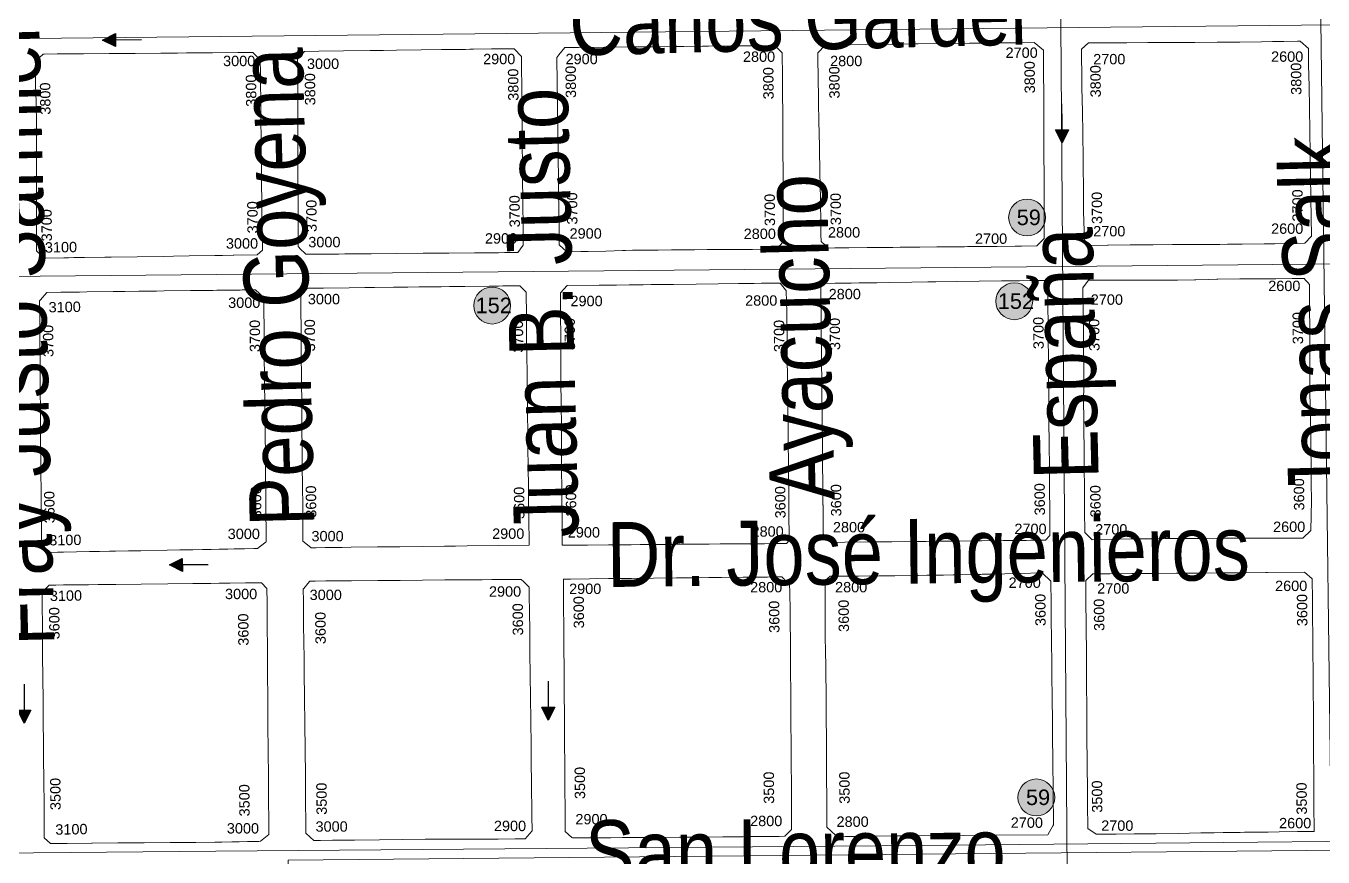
# Model space of a CAD drawing. Header units: millimetres. Extents: x 11558 to 23675, y 49449 to 61482.
# Drawn here: x 18249 to 18750, y 57463 to 57783 of the extents above; entities that cross this region are included whole.
import ezdxf

# ---------------------------------------------------------------- set-up
doc = ezdxf.new("R2010")
doc.units = ezdxf.units.MM
for name, color, linetype in [('0. plano base - nombres calles', 22, 'Continuous'), ('0. Plano Base - PLANO', 254, 'Continuous'), ('0. Plano base - sentido calles', 253, 'Continuous'), ('7. puesta en valor CC la lucila', 212, 'Continuous'), ('numeración', 7, 'Continuous')]:
    doc.layers.add(name, color=color, linetype=linetype)
for name, color, linetype, true_color in [('Linea 152 IDA', 7, 'Continuous', 0x070721), ('Linea 152 REGRESO', 7, 'Continuous', 0xff0a0a), ('Linea 19 Plaza Miserere', 7, 'Continuous', 0x575757), ('Linea 21 REGRO Ramal G', 7, 'Continuous', 0x0a47ff), ('Linea 59 Por Barrio Golf IDA', 7, 'Continuous', 0x007038), ('Linea 59 Por Barrio Golf VUELTA', 7, 'Continuous', 0xffd147), ('Linea 59 Por la Lucila VUELTA', 7, 'Continuous', 0xffc20a)]:
    doc.layers.add(name, color=color, linetype=linetype, true_color=true_color)
doc.layers.get('7. puesta en valor CC la lucila').off()
doc.styles.get("Standard").update_dxf_attribs({"font": 'arial.ttf'})

# ---------------------------------------------------------------- blocks, each defined once
blk = doc.blocks.new('MANZANAS')
at = {"layer": '0. Plano Base - PLANO', "color": 0, "linetype": 'Continuous', "lineweight": 5}
for points in [[(5637121.54, 6180956.53), (5637115.72, 6180953.35), (5637112.71, 6180954.15), (5637109.21, 6180960.5), (5637107.4, 6180963.78), (5637106.44, 6180965.56), (5637105.31, 6180967.65), (5637101.34, 6180975.2), (5637101.09, 6180975.66), (5637099.49, 6180978.71), (5637099.18, 6180979.29), (5637097.35, 6180982.77), (5637093.74, 6180989.41), (5637093.22, 6180990.38), (5637089.16, 6180997.84), (5637084.8, 6181005.87), (5637082.6, 6181009.95), (5637081.13, 6181012.7), (5637080.38, 6181014.1), (5637077.84, 6181018.96), (5637077.78, 6181019.07), (5637079.03, 6181022.43), (5637084.01, 6181025.04), (5637084.54, 6181025.31), (5637088.55, 6181027.42), (5637092.21, 6181029.34), (5637099.38, 6181033.1), (5637099.74, 6181033.29), (5637104.48, 6181035.78), (5637107.01, 6181037.1), (5637107.57, 6181037.39), (5637114.79, 6181041.18), (5637115.4, 6181041.5), (5637123.02, 6181045.55), (5637130.74, 6181049.67), (5637138.11, 6181053.61), (5637141.9, 6181055.64), (5637145.72, 6181057.69), (5637150.43, 6181060.21), (5637151.3, 6181060.67), (5637155.4, 6181059.63), (5637157.38, 6181055.99), (5637158.43, 6181054.05), (5637162.33, 6181046.87), (5637166.37, 6181039.42), (5637170.51, 6181031.77), (5637174.72, 6181024), (5637178.75, 6181016.53), (5637182.87, 6181008.88), (5637189.87, 6180995.89), (5637188.89, 6180992.33), (5637186.12, 6180990.84), (5637182.53, 6180988.91), (5637181.81, 6180988.53), (5637178.67, 6180986.84), (5637175.03, 6180984.88), (5637167.51, 6180980.84), (5637162.53, 6180978.21), (5637159.89, 6180976.82), (5637156.39, 6180974.98), (5637152.64, 6180972.99), (5637151.86, 6180972.59), (5637144.24, 6180968.56), (5637143.74, 6180968.3), (5637137.1, 6180964.8), (5637136.54, 6180964.5), (5637129.24, 6180960.66), (5637121.78, 6180956.66)], [(5637028.58, 6180907.04), (5637026.43, 6180905.89), (5637022.74, 6180906.79), (5637021.43, 6180909.21), (5637019.63, 6180912.53), (5637018.36, 6180914.87), (5637016.28, 6180918.71), (5637014.88, 6180921.3), (5637009.99, 6180930.31), (5637009.76, 6180930.73), (5637005.89, 6180937.85), (5637005.28, 6180938.98), (5637000.54, 6180947.71), (5636997.34, 6180953.62), (5636995.7, 6180956.64), (5636995.27, 6180957.44), (5636993.73, 6180960.28), (5636993.47, 6180960.76), (5636992.74, 6180962.09), (5636992.24, 6180963.03), (5636992, 6180963.46), (5636991.09, 6180965.14), (5636990.52, 6180966.19), (5636988.03, 6180970.78), (5636989.17, 6180974.71), (5636989.21, 6180974.85), (5636992.01, 6180976.34), (5636993.69, 6180977.24), (5636994.34, 6180977.59), (5636997.7, 6180979.38), (5637003.01, 6180982.22), (5637011.9, 6180986.98), (5637015.35, 6180988.82), (5637018.11, 6180990.29), (5637020.82, 6180991.74), (5637029.52, 6180996.39), (5637038.29, 6181001.08), (5637044.98, 6181004.66), (5637047.16, 6181005.82), (5637050.85, 6181007.79), (5637052.23, 6181008.53), (5637053.38, 6181009.15), (5637055.81, 6181010.45), (5637056.04, 6181010.57), (5637060.39, 6181012.9), (5637064.95, 6181011.91), (5637067.53, 6181006.98), (5637068.07, 6181005.95), (5637069.36, 6181003.49), (5637072.54, 6180997.43), (5637072.87, 6180996.8), (5637075.11, 6180992.54), (5637075.69, 6180991.42), (5637077.13, 6180988.67), (5637082, 6180979.4), (5637082.78, 6180977.91), (5637084.71, 6180974.24), (5637086.43, 6180970.95), (5637088.87, 6180966.3), (5637091.14, 6180961.97), (5637095.75, 6180953.18), (5637096.21, 6180952.3), (5637096.7, 6180951.36), (5637098.68, 6180947.59), (5637097.43, 6180943.66), (5637092.19, 6180940.87), (5637092.04, 6180940.79), (5637090.1, 6180939.76), (5637083.89, 6180936.46), (5637082.4, 6180935.66), (5637080.05, 6180934.41), (5637075.2, 6180931.83), (5637073.8, 6180931.09), (5637072.8, 6180930.56), (5637070.73, 6180929.46), (5637066.31, 6180927.11), (5637063.35, 6180925.53), (5637057.57, 6180922.45), (5637050.89, 6180918.9), (5637048.4, 6180917.58), (5637046.65, 6180916.64), (5637043.8, 6180915.13), (5637039.57, 6180912.88), (5637033.38, 6180909.59), (5637032.81, 6180909.28), (5637029.7, 6180907.63)], [(5637178.07, 6180858.05), (5637168.72, 6180852.95), (5637164.91, 6180854.08), (5637160.9, 6180861.62), (5637156.94, 6180869.08), (5637153.06, 6180876.41), (5637152.89, 6180876.73), (5637149.59, 6180882.95), (5637148.99, 6180884.07), (5637147.25, 6180887.35), (5637146.5, 6180888.76), (5637144.84, 6180891.89), (5637140.66, 6180899.77), (5637138.87, 6180903.29), (5637136.83, 6180907.27), (5637135.24, 6180910.27), (5637132.76, 6180914.93), (5637132.66, 6180915.11), (5637130.61, 6180918.96), (5637128.62, 6180922.71), (5637124.45, 6180930.55), (5637122.84, 6180933.5), (5637121.18, 6180936.54), (5637120.64, 6180937.54), (5637121.23, 6180941.22), (5637121.99, 6180941.61), (5637122.15, 6180941.7), (5637125.12, 6180943.23), (5637126.61, 6180944.01), (5637127.14, 6180944.28), (5637129.2, 6180945.35), (5637130.55, 6180946.05), (5637131.11, 6180946.34), (5637134.74, 6180948.22), (5637142.61, 6180952.3), (5637149.21, 6180955.72), (5637149.97, 6180956.11), (5637150.32, 6180956.29), (5637151.79, 6180957.08), (5637157.54, 6180960.15), (5637158.01, 6180960.4), (5637162.41, 6180962.86), (5637165.08, 6180964.34), (5637165.42, 6180964.53), (5637172.92, 6180968.53), (5637180.52, 6180972.58), (5637185.25, 6180975.06), (5637190.79, 6180977.96), (5637194.45, 6180979.88), (5637194.9, 6180980.12), (5637195.62, 6180979.85), (5637196.15, 6180979.65), (5637197.14, 6180979.29), (5637197.42, 6180979.19), (5637197.79, 6180979.05), (5637198.01, 6180978.62), (5637198.21, 6180978.24), (5637201.7, 6180971.58), (5637201.97, 6180971.06), (5637205.73, 6180963.89), (5637206.9, 6180961.65), (5637206.97, 6180961.53), (5637207.69, 6180960.15), (5637208.16, 6180959.25), (5637209.63, 6180956.45), (5637213.7, 6180948.66), (5637214.69, 6180946.78), (5637216.24, 6180943.81), (5637216.6, 6180943.14), (5637220.12, 6180936.65), (5637222.35, 6180932.62), (5637224.41, 6180928.9), (5637233.72, 6180911.32), (5637236.85, 6180905.37), (5637242.04, 6180895.06), (5637240.61, 6180890.91), (5637235.68, 6180888.38), (5637235.15, 6180888.11), (5637228.52, 6180884.71), (5637227.7, 6180884.29), (5637225.87, 6180883.34), (5637224.05, 6180882.4), (5637222.54, 6180881.6), (5637220.21, 6180880.37), (5637212.55, 6180876.34), (5637205.06, 6180872.4), (5637204.95, 6180872.34), (5637200.64, 6180870.06), (5637197.26, 6180868.28), (5637197.07, 6180868.18), (5637193.48, 6180866.28), (5637189.46, 6180864.15), (5637184.15, 6180861.34), (5637181.82, 6180860.1)], [(5636937.51, 6180858.03), (5636937.45, 6180857.99), (5636933.55, 6180859.07), (5636933.45, 6180859.26), (5636930.53, 6180864.71), (5636927.35, 6180870.65), (5636925.7, 6180873.74), (5636925.32, 6180874.44), (5636923.4, 6180878.03), (5636921, 6180882.5), (5636918.2, 6180887.74), (5636916.34, 6180891.2), (5636911.66, 6180899.94), (5636909.3, 6180904.34), (5636909.13, 6180904.66), (5636908.53, 6180905.78), (5636906.86, 6180908.91), (5636904.47, 6180913.37), (5636901.96, 6180918.06), (5636901.64, 6180918.64), (5636899.42, 6180922.8), (5636899.68, 6180924), (5636900.46, 6180927.6), (5636905.12, 6180930.08), (5636913.9, 6180934.75), (5636922.75, 6180939.46), (5636929.98, 6180943.3), (5636932, 6180944.37), (5636932.27, 6180944.52), (5636938.08, 6180947.61), (5636940.1, 6180948.68), (5636940.44, 6180948.86), (5636940.98, 6180949.15), (5636947.36, 6180952.55), (5636948.11, 6180952.94), (5636949.43, 6180953.65), (5636958.46, 6180958.45), (5636967.08, 6180963.03), (5636972, 6180965.64), (5636975.88, 6180964.51), (5636980.17, 6180956.37), (5636981.56, 6180953.73), (5636983.51, 6180950.03), (5636986.53, 6180944.3), (5636988.16, 6180941.2), (5636992.86, 6180932.28), (5636993.29, 6180931.46), (5636993.48, 6180931.1), (5636997.4, 6180923.66), (5636997.62, 6180923.24), (5636998.1, 6180922.33), (5636999.38, 6180919.89), (5637000.42, 6180917.93), (5637002.28, 6180914.39), (5637006.84, 6180905.73), (5637007.88, 6180903.76), (5637009.89, 6180899.95), (5637009.76, 6180899.56), (5637009.4, 6180898.45), (5637008.98, 6180897.12), (5637008.65, 6180896.11), (5637000.68, 6180891.91), (5636999.93, 6180891.51), (5636995.14, 6180888.98), (5636986.26, 6180884.3), (5636985.19, 6180883.74), (5636980.78, 6180881.41), (5636977.3, 6180879.57), (5636972.92, 6180877.26), (5636968.38, 6180874.86), (5636959.7, 6180870.24), (5636957.24, 6180868.87), (5636956.29, 6180868.34), (5636950.67, 6180865.2), (5636944.68, 6180861.87), (5636942.25, 6180860.57)], [(5637084.32, 6180808.02), (5637079.65, 6180805.53), (5637079.58, 6180805.55), (5637075.71, 6180806.69), (5637075.66, 6180806.79), (5637074.28, 6180809.36), (5637071.94, 6180813.76), (5637070.32, 6180816.81), (5637070.24, 6180816.95), (5637068.76, 6180819.74), (5637067.79, 6180821.57), (5637065.17, 6180826.48), (5637064.85, 6180827.08), (5637064.43, 6180827.86), (5637063.68, 6180829.27), (5637059.73, 6180836.7), (5637055.66, 6180844.34), (5637055.57, 6180844.51), (5637053.55, 6180848.31), (5637051.59, 6180851.98), (5637051.53, 6180852.09), (5637047.43, 6180859.79), (5637044.69, 6180864.93), (5637043.49, 6180867.19), (5637041.91, 6180870.15), (5637041.28, 6180871.34), (5637041.14, 6180871.61), (5637039.35, 6180874.98), (5637037.14, 6180879.12), (5637037.05, 6180879.29), (5637035.3, 6180882.58), (5637033.68, 6180885.61), (5637031.01, 6180890.64), (5637030.08, 6180892.37), (5637031.7, 6180893.24), (5637035.03, 6180895.03), (5637038.45, 6180896.86), (5637040.45, 6180897.94), (5637043.11, 6180899.37), (5637045.99, 6180900.91), (5637049.15, 6180902.61), (5637053.5, 6180904.95), (5637061.05, 6180909), (5637066.5, 6180911.93), (5637069.25, 6180913.41), (5637076.23, 6180917.16), (5637083.94, 6180921.3), (5637091.57, 6180925.39), (5637095.53, 6180927.52), (5637097.75, 6180928.71), (5637101.28, 6180930.61), (5637107.32, 6180933.85), (5637109.7, 6180929.35), (5637109.86, 6180929.05), (5637112.54, 6180924.01), (5637114.56, 6180920.2), (5637116.67, 6180916.22), (5637118.67, 6180912.46), (5637120.61, 6180908.79), (5637124.8, 6180900.91), (5637128.77, 6180893.43), (5637130.44, 6180890.27), (5637132.82, 6180885.79), (5637132.9, 6180885.65), (5637136.69, 6180878.5), (5637136.98, 6180877.96), (5637141.15, 6180870.1), (5637145.05, 6180862.75), (5637149.1, 6180855.11), (5637150.94, 6180851.65), (5637153.47, 6180846.88), (5637152.79, 6180844.48), (5637151.93, 6180844.02), (5637149.71, 6180842.84), (5637147.77, 6180841.81), (5637146.19, 6180840.96), (5637145.24, 6180840.46), (5637141.77, 6180838.61), (5637138.52, 6180836.88), (5637131.11, 6180832.93), (5637128.55, 6180831.57), (5637128.26, 6180831.42), (5637123.27, 6180828.76), (5637118.89, 6180826.43), (5637118.26, 6180826.09), (5637115.7, 6180824.73), (5637115.38, 6180824.56), (5637112.11, 6180822.82), (5637108.06, 6180820.66), (5637100.45, 6180816.61), (5637092.45, 6180812.35), (5637092.1, 6180812.16)], [(5636849.77, 6180811.38), (5636848.4, 6180810.65), (5636847.72, 6180810.87), (5636845.85, 6180811.46), (5636844.41, 6180811.92), (5636843.68, 6180813.33), (5636841.54, 6180817.43), (5636837.06, 6180825.98), (5636832.37, 6180834.97), (5636827.84, 6180843.63), (5636823.04, 6180852.81), (5636818.46, 6180861.56), (5636816.46, 6180865.4), (5636815.19, 6180867.82), (5636814.02, 6180870.07), (5636813.43, 6180871.19), (5636810.87, 6180876.08), (5636811.03, 6180876.72), (5636811.27, 6180877.63), (5636811.42, 6180878.21), (5636811.85, 6180879.91), (5636816.74, 6180882.53), (5636825.12, 6180887.02), (5636834.21, 6180891.89), (5636838.75, 6180894.32), (5636843.19, 6180896.7), (5636851.58, 6180901.2), (5636858.54, 6180904.93), (5636860.59, 6180906.03), (5636863.88, 6180907.79), (5636866.64, 6180909.27), (5636868.11, 6180910.06), (5636869.43, 6180910.77), (5636875.49, 6180914.02), (5636878.3, 6180915.52), (5636883.27, 6180918.19), (5636887.1, 6180916.78), (5636894.61, 6180902.67), (5636899.46, 6180893.54), (5636904.16, 6180884.71), (5636905.47, 6180882.24), (5636907.14, 6180879.1), (5636908.78, 6180876.02), (5636910.39, 6180872.98), (5636911.93, 6180870.1), (5636913.46, 6180867.22), (5636918.25, 6180858.21), (5636921.31, 6180852.45), (5636920.77, 6180849.03), (5636916.2, 6180846.6), (5636914.19, 6180845.53), (5636913.64, 6180845.24), (5636906.01, 6180841.2), (5636897.21, 6180836.53), (5636895.15, 6180835.44), (5636888.41, 6180831.87), (5636879.52, 6180827.15), (5636870.74, 6180822.49), (5636869.52, 6180821.85), (5636867.79, 6180820.93), (5636864.78, 6180819.33), (5636861.77, 6180817.74), (5636859.63, 6180816.61), (5636850.9, 6180811.98)], [(5636988.69, 6180757.01), (5636988.05, 6180756.67), (5636987.62, 6180757.5), (5636987.2, 6180758.29), (5636986.99, 6180758.69), (5636986.04, 6180760.48), (5636985.45, 6180761.59), (5636984.19, 6180763.98), (5636982.85, 6180766.52), (5636980.64, 6180770.69), (5636978.76, 6180774.25), (5636977.46, 6180776.7), (5636974.78, 6180781.76), (5636972, 6180787.02), (5636971.61, 6180787.76), (5636970.6, 6180789.67), (5636968.86, 6180792.96), (5636968.36, 6180793.9), (5636966.67, 6180797.11), (5636962.5, 6180804.99), (5636958.55, 6180812.45), (5636955.87, 6180817.53), (5636954.51, 6180820.09), (5636952.29, 6180824.3), (5636950.9, 6180826.93), (5636950.38, 6180827.9), (5636946.43, 6180835.36), (5636946.19, 6180835.86), (5636942.58, 6180842.66), (5636942.53, 6180842.74), (5636943.55, 6180846.49), (5636943.64, 6180846.54), (5636954.48, 6180852.33), (5636956.88, 6180853.61), (5636960.36, 6180855.47), (5636964.64, 6180857.75), (5636969.45, 6180860.33), (5636972.21, 6180861.8), (5636975.51, 6180863.56), (5636978.52, 6180865.17), (5636978.57, 6180865.2), (5636979.83, 6180865.87), (5636987.48, 6180869.96), (5636995.04, 6180874), (5637001.88, 6180877.65), (5637002.69, 6180878.08), (5637005.77, 6180879.73), (5637007.21, 6180880.5), (5637009.81, 6180881.89), (5637016.03, 6180885.21), (5637016.13, 6180885.26), (5637019.17, 6180883.88), (5637019.47, 6180883.75), (5637019.49, 6180883.7), (5637023.56, 6180876.5), (5637025.51, 6180872.84), (5637027.74, 6180868.67), (5637028.37, 6180867.48), (5637029.97, 6180864.48), (5637031.74, 6180861.17), (5637035.74, 6180853.66), (5637039.7, 6180846.25), (5637039.73, 6180846.18), (5637046.09, 6180834.26), (5637052.06, 6180823.08), (5637053.63, 6180820.13), (5637056.03, 6180815.63), (5637056.26, 6180815.19), (5637057.5, 6180812.87), (5637057.82, 6180812.27), (5637059.12, 6180809.83), (5637060.14, 6180807.91), (5637064.41, 6180799.91), (5637064.63, 6180799.5), (5637065.02, 6180798.77), (5637064.99, 6180798.65), (5637064.62, 6180797.18), (5637064.39, 6180797.06), (5637063.95, 6180796.83), (5637063.58, 6180796.64), (5637059.69, 6180794.59), (5637059.57, 6180794.52), (5637057.15, 6180793.25), (5637055.95, 6180792.61), (5637052.69, 6180790.89), (5637049.48, 6180789.2), (5637048.64, 6180788.76), (5637044.89, 6180786.78), (5637041.99, 6180785.25), (5637038.17, 6180783.22), (5637034.52, 6180781.29), (5637026.81, 6180777.21), (5637025.78, 6180776.66), (5637019.22, 6180773.19), (5637014.7, 6180770.79), (5637011.54, 6180769.12), (5637010.35, 6180768.49), (5637008.73, 6180767.63), (5637008.31, 6180767.41), (5637005.73, 6180766.04), (5637004.93, 6180765.61), (5637003.85, 6180765.04), (5636996.72, 6180761.27), (5636993.43, 6180759.52), (5636989.72, 6180757.56), (5636989.31, 6180757.34)], [(5637229.24, 6180756.4), (5637222.51, 6180752.82), (5637218.61, 6180753.26), (5637214.13, 6180761.65), (5637212.46, 6180764.79), (5637206.34, 6180776.26), (5637202.29, 6180783.88), (5637199.6, 6180788.98), (5637197.79, 6180792.41), (5637195.55, 6180796.67), (5637193.77, 6180800.05), (5637193.11, 6180801.29), (5637191.19, 6180804.94), (5637189.75, 6180807.66), (5637185.69, 6180815.38), (5637185.02, 6180816.64), (5637184.23, 6180818.13), (5637183.08, 6180820.32), (5637181.64, 6180823.03), (5637177.7, 6180830.42), (5637173.75, 6180837.83), (5637175.01, 6180841.4), (5637180.83, 6180844.47), (5637188.31, 6180848.42), (5637195.8, 6180852.37), (5637195.85, 6180852.4), (5637203.51, 6180856.44), (5637211.16, 6180860.48), (5637218.82, 6180864.52), (5637226.25, 6180868.48), (5637234.04, 6180872.63), (5637234.25, 6180872.74), (5637234.62, 6180872.94), (5637247.23, 6180879.67), (5637251.01, 6180878.69), (5637251.08, 6180878.67), (5637254.91, 6180871.5), (5637256.36, 6180868.77), (5637257.09, 6180867.41), (5637258.99, 6180863.85), (5637260.48, 6180861.07), (5637261.34, 6180859.46), (5637263.06, 6180856.24), (5637263.27, 6180855.84), (5637265.17, 6180852.24), (5637267.09, 6180848.61), (5637269.18, 6180844.66), (5637269.2, 6180844.6), (5637271.07, 6180841.07), (5637275.27, 6180833.11), (5637280.4, 6180823.37), (5637283.65, 6180817.21), (5637285.44, 6180813.82), (5637287.75, 6180809.44), (5637291.72, 6180801.9), (5637296.66, 6180792.53), (5637293.61, 6180790.9), (5637291.06, 6180789.54), (5637284.78, 6180786.18), (5637281.06, 6180784.19), (5637278.32, 6180782.72), (5637277.43, 6180782.25), (5637275.05, 6180780.98), (5637273.28, 6180780.03), (5637272.93, 6180779.84), (5637271.53, 6180779.09), (5637269.33, 6180777.92), (5637265.68, 6180775.96), (5637262.58, 6180774.3), (5637258.1, 6180771.86), (5637250.48, 6180767.66), (5637242.92, 6180763.65), (5637235.41, 6180759.67)], [(5636766.09, 6180766.36), (5636759.45, 6180762.79), (5636759.17, 6180762.86), (5636758.26, 6180763.12), (5636755.54, 6180763.87), (5636752.48, 6180769.73), (5636749.01, 6180776.39), (5636747.9, 6180778.53), (5636747.26, 6180779.76), (5636743.27, 6180787.41), (5636738.5, 6180796.57), (5636736.31, 6180800.78), (5636734, 6180805.2), (5636731.22, 6180810.52), (5636730.75, 6180811.36), (5636729.18, 6180814.21), (5636728.35, 6180815.73), (5636727.75, 6180816.81), (5636725.2, 6180821.45), (5636723.75, 6180824.17), (5636721.39, 6180828.65), (5636722.73, 6180832.45), (5636723.08, 6180832.63), (5636727.53, 6180834.99), (5636736.52, 6180839.74), (5636745.31, 6180844.4), (5636751.81, 6180847.84), (5636754.14, 6180849.08), (5636762.99, 6180853.76), (5636768.65, 6180856.76), (5636771.74, 6180858.39), (5636777.21, 6180861.29), (5636778.36, 6180861.9), (5636780.54, 6180863.05), (5636789.2, 6180867.64), (5636794.37, 6180870.38), (5636798.2, 6180869.13), (5636800.7, 6180864.44), (5636802.21, 6180861.61), (5636805.82, 6180854.86), (5636807.27, 6180852.14), (5636808.24, 6180850.33), (5636810.48, 6180846.13), (5636811.2, 6180844.79), (5636811.97, 6180843.34), (5636813.3, 6180840.85), (5636815.27, 6180837.17), (5636816.85, 6180834.2), (5636818.47, 6180831.17), (5636819.98, 6180828.35), (5636824.56, 6180819.77), (5636829.33, 6180810.82), (5636832.81, 6180804.31), (5636831.88, 6180801.79), (5636823.92, 6180797.51), (5636823.74, 6180797.41), (5636820.1, 6180795.45), (5636819.73, 6180795.25), (5636817.46, 6180794.03), (5636808.73, 6180789.32), (5636803.44, 6180786.48), (5636799.93, 6180784.58), (5636791.07, 6180779.81), (5636782.2, 6180775.04), (5636780.02, 6180773.86), (5636773.13, 6180770.15), (5636769.55, 6180768.23), (5636767.7, 6180767.23), (5636766.43, 6180766.55)], [(5636904.16, 6180712.03), (5636902.36, 6180711.07), (5636902.29, 6180711.08), (5636898.49, 6180711.87), (5636894.73, 6180718.96), (5636894.37, 6180719.64), (5636892.6, 6180722.98), (5636888.03, 6180731.57), (5636887.81, 6180731.99), (5636885.57, 6180736.21), (5636884.97, 6180737.33), (5636883.34, 6180740.4), (5636883.16, 6180740.74), (5636880.78, 6180745.23), (5636878.9, 6180748.77), (5636878.59, 6180749.35), (5636877.23, 6180751.91), (5636875.43, 6180755.3), (5636875.37, 6180755.4), (5636873.89, 6180758.2), (5636869.12, 6180767.18), (5636867.65, 6180769.95), (5636865.96, 6180773.13), (5636864.49, 6180775.89), (5636862.22, 6180780.16), (5636861.21, 6180782.08), (5636859.8, 6180784.72), (5636859.31, 6180785.66), (5636857.33, 6180789.38), (5636856.41, 6180791.1), (5636856.37, 6180791.18), (5636854.11, 6180795.44), (5636855.08, 6180799.34), (5636860.46, 6180802.22), (5636869.18, 6180806.88), (5636874.57, 6180809.76), (5636877.9, 6180811.54), (5636884.32, 6180814.98), (5636885.62, 6180815.67), (5636889.19, 6180817.58), (5636893.08, 6180819.66), (5636896.87, 6180821.69), (5636900.6, 6180823.68), (5636903.46, 6180825.21), (5636904.62, 6180825.83), (5636908.68, 6180828), (5636916.87, 6180832.38), (5636918.55, 6180833.28), (5636920.07, 6180834.09), (5636921.61, 6180834.91), (5636922.13, 6180835.19), (5636926.81, 6180837.69), (5636927.36, 6180837.98), (5636930.65, 6180836.94), (5636930.95, 6180836.37), (5636934.68, 6180829.39), (5636934.9, 6180828.98), (5636938.72, 6180821.83), (5636938.93, 6180821.45), (5636939.17, 6180820.99), (5636942.75, 6180814.3), (5636943.01, 6180813.81), (5636944.61, 6180810.82), (5636946.95, 6180806.44), (5636948.88, 6180802.82), (5636951.09, 6180798.69), (5636953.82, 6180793.59), (5636955.15, 6180791.1), (5636959.28, 6180783.37), (5636962.06, 6180778.16), (5636963.25, 6180775.95), (5636965.35, 6180772.02), (5636967.41, 6180768.16), (5636969.26, 6180764.71), (5636971.46, 6180760.59), (5636976.68, 6180750.81), (5636955.62, 6180739.55), (5636951.59, 6180737.39), (5636947.87, 6180735.4), (5636940.3, 6180731.36), (5636932.67, 6180727.27), (5636925.02, 6180723.18), (5636916.08, 6180718.4), (5636913.02, 6180716.77), (5636907.25, 6180713.68)], [(5637136.94, 6180707.33), (5637134.18, 6180705.84), (5637133.26, 6180706.08), (5637128.95, 6180707.2), (5637128.19, 6180708.65), (5637128.14, 6180708.74), (5637126.08, 6180712.65), (5637125.19, 6180714.35), (5637123.39, 6180717.75), (5637122.62, 6180719.23), (5637121.15, 6180722.01), (5637117.1, 6180729.71), (5637116.52, 6180730.82), (5637115, 6180733.69), (5637113.08, 6180737.34), (5637111.37, 6180740.59), (5637110.91, 6180741.45), (5637109.03, 6180745.02), (5637107.69, 6180747.57), (5637105.05, 6180752.57), (5637100.95, 6180760.2), (5637099.58, 6180762.75), (5637097.46, 6180766.68), (5637096.84, 6180767.83), (5637094.88, 6180771.47), (5637092.8, 6180775.32), (5637088.72, 6180783.08), (5637086.54, 6180787.29), (5637085.19, 6180789.89), (5637084.42, 6180791.39), (5637084.48, 6180791.54), (5637085.39, 6180793.77), (5637085.62, 6180793.89), (5637086.05, 6180794.12), (5637089.28, 6180795.82), (5637095.03, 6180798.85), (5637098.91, 6180800.9), (5637099.13, 6180801.01), (5637101.98, 6180802.53), (5637103.21, 6180803.18), (5637104.96, 6180804.12), (5637106.94, 6180805.17), (5637107.47, 6180805.46), (5637113.94, 6180808.91), (5637114.63, 6180809.28), (5637115.45, 6180809.72), (5637118.39, 6180811.31), (5637121.12, 6180812.78), (5637121.67, 6180813.08), (5637124.07, 6180814.38), (5637127.33, 6180816.14), (5637129.21, 6180817.16), (5637133.46, 6180819.48), (5637136.72, 6180821.26), (5637137.17, 6180821.51), (5637140.77, 6180823.47), (5637144.86, 6180825.72), (5637149.99, 6180828.56), (5637157.16, 6180832.52), (5637157.47, 6180832.69), (5637161.96, 6180831.38), (5637162.11, 6180831.1), (5637165.88, 6180823.95), (5637169.89, 6180816.42), (5637171.34, 6180813.72), (5637171.97, 6180812.53), (5637172.47, 6180811.59), (5637173.81, 6180809.09), (5637175.98, 6180805.03), (5637177.33, 6180802.49), (5637177.89, 6180801.45), (5637180.08, 6180797.35), (5637182.05, 6180793.67), (5637184.37, 6180789.33), (5637186.13, 6180786.03), (5637190.25, 6180778.32), (5637194.31, 6180770.69), (5637206.14, 6180748.35), (5637206.13, 6180747.96), (5637206.05, 6180744.02), (5637184.62, 6180732.68), (5637177.06, 6180728.68), (5637161.59, 6180720.51), (5637153.95, 6180716.47), (5637145.77, 6180712.13), (5637141.84, 6180709.99), (5637141.51, 6180709.81), (5637141.29, 6180709.69), (5637141.08, 6180709.57), (5637137.62, 6180707.7)], [(5636816.38, 6180664.44), (5636813.82, 6180663.05), (5636809.46, 6180664.26), (5636809.12, 6180664.9), (5636806.79, 6180669.28), (5636803.78, 6180674.97), (5636801.15, 6180679.94), (5636799.14, 6180683.72), (5636797.21, 6180687.37), (5636794.43, 6180692.61), (5636789.71, 6180701.53), (5636786.53, 6180707.52), (5636786.37, 6180707.83), (5636784.93, 6180710.54), (5636781.84, 6180716.38), (5636780.18, 6180719.49), (5636775.69, 6180727.99), (5636774.21, 6180730.78), (5636774.15, 6180730.88), (5636772.51, 6180733.98), (5636770.9, 6180737.02), (5636769.15, 6180740.32), (5636768.53, 6180741.48), (5636765.98, 6180746.29), (5636765.44, 6180747.33), (5636765.56, 6180747.83), (5636766.5, 6180751.5), (5636771.23, 6180754.03), (5636774.44, 6180755.75), (5636777.6, 6180757.44), (5636780.02, 6180758.74), (5636789.05, 6180763.58), (5636791.46, 6180764.88), (5636793.05, 6180765.73), (5636797.75, 6180768.25), (5636803.81, 6180771.49), (5636806.44, 6180772.9), (5636815.39, 6180777.7), (5636822.94, 6180781.75), (5636824.35, 6180782.5), (5636828.42, 6180784.68), (5636832.29, 6180786.76), (5636832.93, 6180787.1), (5636837.53, 6180789.57), (5636841.67, 6180788.41), (5636842.45, 6180786.95), (5636843.86, 6180784.3), (5636843.93, 6180784.17), (5636847.26, 6180777.92), (5636848.96, 6180774.72), (5636851.84, 6180769.31), (5636856.65, 6180760.28), (5636861.39, 6180751.38), (5636865.98, 6180742.76), (5636870.78, 6180733.73), (5636871.77, 6180731.88), (5636872.96, 6180729.65), (5636875.4, 6180725.06), (5636876.01, 6180723.91), (5636876.19, 6180723.58), (5636877.41, 6180721.29), (5636877.49, 6180721.13), (5636878.31, 6180719.6), (5636878.88, 6180718.52), (5636880.19, 6180716.07), (5636881.78, 6180713.08), (5636883.02, 6180710.75), (5636886, 6180705.16), (5636885.77, 6180704.67), (5636885.7, 6180704.52), (5636884.19, 6180701.26), (5636883.33, 6180700.8), (5636883.02, 6180700.63), (5636879.77, 6180698.88), (5636876.33, 6180697.02), (5636874.19, 6180695.86), (5636871.14, 6180694.21), (5636868.52, 6180692.79), (5636866.66, 6180691.78), (5636865.51, 6180691.16), (5636862.25, 6180689.38), (5636857.89, 6180687.01), (5636853.52, 6180684.64), (5636844.63, 6180679.8), (5636840.38, 6180677.49), (5636835.98, 6180675.1), (5636833.99, 6180674.02), (5636830.55, 6180672.15), (5636827.14, 6180670.29), (5636818.36, 6180665.52)], [(5637053.86, 6180663.65), (5637043.62, 6180658.23), (5637043.29, 6180658.32), (5637039.99, 6180659.2), (5637037.84, 6180663.27), (5637037.57, 6180663.79), (5637036.14, 6180666.5), (5637032.09, 6180674.15), (5637028.03, 6180681.84), (5637023.94, 6180689.59), (5637020.43, 6180696.23), (5637019.9, 6180697.24), (5637018.41, 6180700.04), (5637015.74, 6180705.1), (5637011.76, 6180712.63), (5637009.98, 6180716.02), (5637007.64, 6180720.43), (5637003.67, 6180727.96), (5637003.1, 6180729.03), (5636999.53, 6180735.79), (5636995.99, 6180742.5), (5636995.73, 6180742.98), (5636994.5, 6180745.3), (5636996.64, 6180746.44), (5636996.88, 6180746.57), (5637009.83, 6180753.47), (5637017.24, 6180757.41), (5637017.74, 6180757.68), (5637025.2, 6180761.65), (5637032.99, 6180765.8), (5637036.07, 6180767.44), (5637039.38, 6180769.2), (5637040.68, 6180769.9), (5637044.01, 6180771.67), (5637047.53, 6180773.54), (5637048.36, 6180773.99), (5637055.75, 6180777.92), (5637064.12, 6180782.38), (5637064.7, 6180782.69), (5637068.91, 6180784.93), (5637071.54, 6180784.06), (5637073.04, 6180783.57), (5637074.28, 6180781.33), (5637075.44, 6180779.26), (5637076.8, 6180776.79), (5637080.95, 6180768.94), (5637082.36, 6180766.27), (5637084.88, 6180761.5), (5637087.17, 6180757.16), (5637089.08, 6180753.54), (5637089.64, 6180752.49), (5637091.66, 6180748.65), (5637092.86, 6180746.38), (5637093.1, 6180745.94), (5637093.68, 6180744.82), (5637097.16, 6180738.23), (5637098.71, 6180735.3), (5637101.19, 6180730.61), (5637103.32, 6180726.57), (5637103.65, 6180725.95), (5637104.52, 6180724.3), (5637105.35, 6180722.74), (5637109.34, 6180715.18), (5637113.35, 6180707.58), (5637117.19, 6180700.31), (5637117.25, 6180700.2), (5637116.12, 6180696.72), (5637116.07, 6180696.59), (5637114.25, 6180695.62), (5637108.06, 6180692.34), (5637106.16, 6180691.34), (5637102.79, 6180689.55), (5637101.78, 6180689.02), (5637099.1, 6180687.6), (5637095, 6180685.43), (5637087.68, 6180681.55), (5637080.16, 6180677.57), (5637072.12, 6180673.32), (5637068.38, 6180671.33), (5637064.73, 6180669.4), (5637060.73, 6180667.28), (5637056.79, 6180665.2)], [(5636957.6, 6180612.47), (5636955.42, 6180611.3), (5636953.69, 6180611.81), (5636951.45, 6180612.47), (5636949.15, 6180616.78), (5636946.12, 6180622.46), (5636944.94, 6180624.67), (5636943.06, 6180628.2), (5636941.04, 6180631.98), (5636936.29, 6180640.88), (5636931.58, 6180649.71), (5636927, 6180658.3), (5636922.22, 6180667.25), (5636918.97, 6180673.36), (5636917.5, 6180676.1), (5636912.89, 6180684.76), (5636911.54, 6180687.29), (5636909.38, 6180691.32), (5636909.31, 6180691.45), (5636907.14, 6180695.52), (5636907.45, 6180697.07), (5636907.49, 6180697.28), (5636907.91, 6180699.43), (5636909.79, 6180700.43), (5636913.39, 6180702.34), (5636916.86, 6180704.18), (5636918.38, 6180704.99), (5636920.02, 6180705.86), (5636922.19, 6180707.01), (5636931.16, 6180711.76), (5636938.75, 6180715.79), (5636946.34, 6180719.81), (5636954.05, 6180723.9), (5636959.27, 6180726.66), (5636961.69, 6180727.95), (5636963.71, 6180729.02), (5636964.83, 6180729.61), (5636966.75, 6180730.63), (5636970.01, 6180732.36), (5636971.87, 6180733.35), (5636975.1, 6180735.06), (5636977.03, 6180736.08), (5636980.07, 6180737.7), (5636981.26, 6180737.34), (5636984.19, 6180736.45), (5636984.73, 6180735.43), (5636986.41, 6180732.29), (5636987.87, 6180729.56), (5636988.73, 6180727.96), (5636992.06, 6180721.73), (5636993.09, 6180719.79), (5636996.12, 6180714.14), (5637000.14, 6180706.6), (5637004.29, 6180698.84), (5637008.39, 6180691.17), (5637008.99, 6180690.06), (5637012.49, 6180683.5), (5637016.57, 6180675.88), (5637017.13, 6180674.84), (5637018.79, 6180671.73), (5637018.91, 6180671.5), (5637020.63, 6180668.28), (5637024.76, 6180660.56), (5637025.79, 6180658.62), (5637028.55, 6180653.47), (5637027.6, 6180649.48), (5637024.25, 6180647.73), (5637018.4, 6180644.68), (5637008.9, 6180639.71), (5637001, 6180635.57), (5636999.47, 6180634.77), (5636993.34, 6180631.56), (5636985.83, 6180627.58), (5636977.85, 6180623.31), (5636969.32, 6180618.74), (5636966.03, 6180616.98), (5636964.96, 6180616.41), (5636961.88, 6180614.76), (5636957.74, 6180612.54)], [(5636870.92, 6180566.16), (5636865.75, 6180563.42), (5636862.58, 6180564.18), (5636860.13, 6180568.95), (5636858.83, 6180571.43), (5636856.81, 6180575.22), (5636852.1, 6180584.08), (5636851.88, 6180584.49), (5636848.46, 6180590.92), (5636847.72, 6180592.33), (5636847.28, 6180593.14), (5636847.2, 6180593.3), (5636845.31, 6180596.86), (5636844.35, 6180598.65), (5636842.73, 6180601.71), (5636837.99, 6180610.62), (5636833.36, 6180619.33), (5636829.93, 6180625.78), (5636828.67, 6180628.15), (5636828.56, 6180628.36), (5636824.96, 6180635.14), (5636823.94, 6180637.05), (5636820.81, 6180642.94), (5636818.12, 6180647.99), (5636818.35, 6180648.66), (5636819.35, 6180651.69), (5636820, 6180652.04), (5636821.56, 6180652.87), (5636824.22, 6180654.29), (5636832.72, 6180658.82), (5636836.07, 6180660.61), (5636839.6, 6180662.49), (5636841.99, 6180663.77), (5636850.64, 6180668.39), (5636859.75, 6180673.25), (5636868.32, 6180677.82), (5636874.41, 6180681.07), (5636877.21, 6180682.56), (5636880.83, 6180684.5), (5636886.23, 6180687.38), (5636891.66, 6180690.28), (5636894.54, 6180689.31), (5636897.11, 6180684.45), (5636897.19, 6180684.3), (5636899.73, 6180679.5), (5636900.51, 6180678.03), (5636901.72, 6180675.76), (5636902.68, 6180673.94), (5636903.99, 6180671.46), (5636905.08, 6180669.41), (5636909.8, 6180660.47), (5636914.49, 6180651.61), (5636919.18, 6180642.76), (5636923.84, 6180633.95), (5636923.87, 6180633.88), (5636928.56, 6180625.03), (5636933.22, 6180616.21), (5636936.02, 6180610.94), (5636936.3, 6180610.4), (5636938.94, 6180605.42), (5636937.28, 6180601.53), (5636936.8, 6180601.27), (5636936.67, 6180601.2), (5636932.94, 6180599.18), (5636930.12, 6180597.65), (5636927.63, 6180596.3), (5636924.2, 6180594.44), (5636921.79, 6180593.14), (5636915.38, 6180589.68), (5636913.29, 6180588.58), (5636906.61, 6180585.04), (5636897.76, 6180580.36), (5636891.77, 6180577.19), (5636888.68, 6180575.56), (5636880, 6180570.96), (5636879.79, 6180570.85), (5636871.4, 6180566.41), (5636871.18, 6180566.29)]]:
    blk.add_lwpolyline(points, close=True, dxfattribs=at)
blk = doc.blocks.new('59')
at = {"layer": 'Linea 59 Por la Lucila VUELTA', "lineweight": 211, "true_color": 0xededed}
h = blk.add_hatch(color=7, dxfattribs=at)
h.dxf.hatch_style = 1
edge = h.paths.add_edge_path()
edge.add_arc((0, 0), 7.11, 0, 360)
at = {"layer": 'Linea 59 Por la Lucila VUELTA', "lineweight": 9}
blk.add_circle((0, 0), 7.11, dxfattribs=at)
at = {"layer": 'Linea 59 Por la Lucila VUELTA', "lineweight": 15, "insert": (-3.99, 3.04), "char_height": 6, "attachment_point": 1}
blk.add_mtext_dynamic_manual_height_columns('59', width=16.4579, gutter_width=12.5, heights=[0], dxfattribs=at)
blk = doc.blocks.new('152ida')
at = {"layer": 'Linea 152 IDA', "lineweight": 211, "true_color": 0xededed}
h = blk.add_hatch(color=7, dxfattribs=at)
h.dxf.hatch_style = 1
edge = h.paths.add_edge_path()
edge.add_arc((0, 0), 7.11, 0, 360)
at = {"layer": 'Linea 152 IDA', "lineweight": 9}
blk.add_circle((0, 0), 7.11, dxfattribs=at)
at = {"layer": 'Linea 152 IDA', "lineweight": 15, "insert": (-6.37, 3.07), "char_height": 6, "attachment_point": 1}
blk.add_mtext_dynamic_manual_height_columns('152', width=16.4579, gutter_width=12.5, heights=[0], dxfattribs=at)

msp = doc.modelspace()

# ---------------------------------------------------------------- hatches: boundary and pattern name
at = {"layer": '0. Plano base - sentido calles', "linetype": 'Continuous', "lineweight": 25, "ltscale": 2, "true_color": 0x1a1a1a}
h = msp.add_hatch(color=250, dxfattribs=at)
h.dxf.hatch_style = 1
h.paths.add_polyline_path([(18278.4, 57777.91), (18283.4, 57775.42), (18283.4, 57777.92)])
h.paths.add_polyline_path([(18278.4, 57777.91), (18283.4, 57777.92), (18283.39, 57780.42)])
h = msp.add_hatch(color=250, dxfattribs=at)
h.dxf.hatch_style = 1
h.paths.add_polyline_path([(18649.03, 57738.23), (18651.46, 57743.26), (18648.96, 57743.23)])
h.paths.add_polyline_path([(18649.03, 57738.23), (18648.96, 57743.23), (18646.46, 57743.19)])
h = msp.add_hatch(color=250, dxfattribs=at)
h.dxf.hatch_style = 1
h.paths.add_polyline_path([(18304.22, 57575.33), (18309.23, 57572.84), (18309.22, 57575.34)])
h.paths.add_polyline_path([(18304.22, 57575.33), (18309.22, 57575.34), (18309.22, 57577.84)])
h = msp.add_hatch(color=250, dxfattribs=at)
h.dxf.hatch_style = 1
h.paths.add_polyline_path([(18248.17, 57514.3), (18250.68, 57519.29), (18248.18, 57519.3)])
h.paths.add_polyline_path([(18248.17, 57514.3), (18248.18, 57519.3), (18245.68, 57519.3)])
h = msp.add_hatch(color=250, dxfattribs=at)
h.dxf.hatch_style = 1
h.paths.add_polyline_path([(18450.52, 57515.47), (18453.04, 57520.46), (18450.54, 57520.47)])
h.paths.add_polyline_path([(18450.52, 57515.47), (18450.54, 57520.47), (18448.04, 57520.48)])

# ---------------------------------------------------------------- linework, layer by layer
at = {"layer": '0. Plano base - sentido calles', "color": 250, "linetype": 'Continuous', "lineweight": 25, "ltscale": 2, "true_color": 0x1a1a1a}
for points in [[(18293.4, 57777.93), (18278.4, 57777.91), (18283.39, 57780.42), (18283.4, 57775.42), (18278.4, 57777.91)], [(18648.83, 57753.23), (18649.03, 57738.23), (18646.46, 57743.19), (18651.46, 57743.26), (18649.03, 57738.23)], [(18319.22, 57575.36), (18304.22, 57575.33), (18309.22, 57577.84), (18309.23, 57572.84), (18304.22, 57575.33)], [(18248.19, 57529.3), (18248.17, 57514.3), (18245.68, 57519.3), (18250.68, 57519.29), (18248.17, 57514.3)], [(18450.57, 57530.47), (18450.52, 57515.47), (18448.04, 57520.48), (18453.04, 57520.46), (18450.52, 57515.47)]]:
    msp.add_lwpolyline(points, dxfattribs=at)
at = {"layer": 'Linea 152 IDA', "lineweight": 15}
msp.add_lwpolyline([(18009.26, 57684.42), (19886.73, 57702.15), (19886.56, 57700.15), (19877.14, 57585.32), (19866.49, 57470.49), (19859.13, 57391.32), (19856.06, 57356.45), (19849.4, 57278.26), (19838.11, 57147.53), (19826.07, 57017.25), (19821.87, 56917.3), (19818.58, 56826.66), (19815.79, 56730.07), (19814.13, 56673), (19807.9, 56519.67), (19799.29, 56419.97), (19754.82, 56087.71), (19741.25, 55892.05)], dxfattribs=at)
at = {"layer": 'Linea 152 REGRESO', "lineweight": 15}
msp.add_lwpolyline([(19768.54, 56031.01), (19772.21, 56100.51), (19788.61, 56251.36), (19807.08, 56407.89), (19807.58, 56423.47), (19812.5, 56516.34), (19812.69, 56531.87), (19815.64, 56628.4), (19816.65, 56637.9), (19819.76, 56731.2), (19821.74, 56799.17), (19824.48, 56882.2), (19825.69, 56895.09), (19832.86, 56971.73), (19835.46, 57022.21), (19840.73, 57079.01), (19847.89, 57138.26), (19858.65, 57259.27), (19868.02, 57364.51), (19878.73, 57481.18), (19899.64, 57701.83), (19907.86, 57796.05), (18029.12, 57776.24)], dxfattribs=at)
at = {"layer": 'Linea 19 Plaza Miserere', "lineweight": 15}
msp.add_lwpolyline([(16603.31, 57447.28), (17595.39, 57454.36), (18252.54, 57458.84), (18253.7, 57328.56), (18254.48, 57237.05), (18352.94, 57237.32), (18350.11, 57461.39), (19557.69, 57472.87), (19856.73, 57473.61), (19849.17, 57392.22), (19846.1, 57357.31), (19839.43, 57279.11), (19828.15, 57148.42), (19816.09, 57017.92), (19811.87, 56917.69), (19808.59, 56826.99), (19805.79, 56730.36), (19804.14, 56673.35), (19797.92, 56520.3), (19789.35, 56421.07), (19744.87, 56088.72), (19731.28, 55892.72)], dxfattribs=at)
at = {"layer": 'Linea 21 REGRO Ramal G', "lineweight": 15}
msp.add_lwpolyline([(17753.1, 57004.47), (17750.38, 57118.02), (17798.31, 57240.66), (17913.79, 57461.13), (18322.14, 57464.85), (18593.21, 57467.09), (18882.44, 57469.87), (19140.51, 57472.88), (19602.28, 57475.37), (19859.15, 57477.99), (19851.16, 57392.04), (19848.09, 57357.14), (19841.43, 57278.94), (19830.14, 57148.24), (19818.08, 57017.78), (19813.87, 56917.61), (19810.59, 56826.92), (19807.79, 56730.3), (19806.14, 56673.28), (19799.92, 56520.18), (19791.34, 56420.85), (19746.86, 56088.52), (19733.27, 55892.58)], dxfattribs=at)
at = {"layer": 'Linea 59 Por Barrio Golf IDA', "lineweight": 15}
msp.add_lwpolyline([(19486.7, 56723.72), (18810.38, 56703.88), (18733.41, 56731.73), (18760, 56917.62), (18746.38, 57987.23), (17288.61, 57971.93), (17452.71, 57873.56), (17251.63, 57825.71), (17194.87, 57816.96), (17168.92, 57816.96), (17117.99, 57822.91), (16925.91, 57865.43), (16921.78, 57827.32), (17147.09, 57696.76), (17195.39, 57630.33), (17220.54, 57556.01), (17216.89, 57485.71), (17195.1, 57457.39), (16938.3, 57454.72), (16940.6, 57319.1)], dxfattribs=at)
at = {"layer": 'Linea 59 Por Barrio Golf VUELTA', "lineweight": 15}
msp.add_lwpolyline([(17487.16, 57856.59), (18647.9, 57870.22), (18655.24, 56886.64), (18636.48, 56882.65), (18637.52, 56823.54), (18747.54, 56830.54), (18828.98, 56806.05), (19212.49, 56814.29)], dxfattribs=at)

# ---------------------------------------------------------------- block references
at = {"layer": '0. Plano Base - PLANO', "color": 28, "lineweight": 5, "true_color": 0x0d0d0d, "rotation": 332.5463477508169}
msp.add_blockref('MANZANAS', (-7833237.48, -2828296.13), dxfattribs=at)
at = {"layer": '7. puesta en valor CC la lucila', "color": 250, "lineweight": 30, "rotation": 332.5463477508169}
msp.add_blockref('MANZANAS', (-7833237.48, -2828296.13), dxfattribs=at)
at = {"layer": 'Linea 152 IDA', "lineweight": 15}
for p in [(18428.86, 57675.42), (18630.54, 57677.08)]:
    msp.add_blockref('152ida', p, dxfattribs=at)
at = {"layer": 'Linea 59 Por la Lucila VUELTA', "lineweight": 15}
for p in [(18635.47, 57709.43), (18639.04, 57485.61)]:
    msp.add_blockref('59', p, dxfattribs=at)

# ---------------------------------------------------------------- texts
at = {"layer": '0. plano base - nombres calles', "color": 250, "lineweight": 15, "true_color": 0x1a1a1a, "char_height": 25, "attachment_point": 1}
for s, insert, rotation in [('{\\fArial Narrow|b0|i0|c0|p34;Fray Justo Sarmiento}', (18234.91, 57543.7), 91.4248), ('{\\fArial Narrow|b0|i0|c0|p34;Carlos Gardel}', (18458.34, 57796.93), 1.3844), ('{\\fArial Narrow|b0|i0|c0|p34;Pedro Goyena}', (18335.29, 57589.9), 91.4248), ('{\\fArial Narrow|b0|i0|c0|p34;Juan B. Justo}', (18437.34, 57585.59), 91.4248), ('{\\fArial Narrow|b0|i0|c0|p34;Jonas Salk}', (18736.42, 57600.37), 91.4248), ('{\\fArial Narrow|b0|i0|c0|p34;Ayacucho}', (18536.21, 57600.02), 91.4248), ('{\\fArial Narrow|b0|i0|c0|p34;España}', (18638.15, 57608.04), 91.4248), ('{\\fArial Narrow|b0|i0|c0|p34;Dr. José Ingenieros}', (18473.03, 57591.8), 0.6315), ('{\\fArial Narrow|b0|i0|c0|p34;San Lorenzo}', (18464.72, 57476.76), 0.4044)]:
    msp.add_mtext_dynamic_manual_height_columns(s, width=329.255, gutter_width=12.5, heights=[0], dxfattribs=dict(at, insert=insert, rotation=rotation))
at = {"layer": 'numeración', "color": 251, "true_color": 0x606162, "char_height": 4, "attachment_point": 1}
for s, insert in [('2900', (18425.39, 57772.58)), ('2900', (18457.22, 57772.58)), ('2800', (18525.75, 57773.48)), ('2700', (18627.16, 57775.02)), ('2700', (18661.01, 57772.53)), ('2600', (18729.72, 57773.51)), ('3000', (18324.96, 57771.83)), ('3000', (18357.35, 57770.75)), ('2800', (18559.4, 57771.82)), ('2600', (18729.72, 57707.11)), ('3000', (18357.87, 57701.93)), ('2900', (18426.09, 57703.34)), ('2900', (18458.78, 57705.25)), ('2800', (18526.03, 57705.13)), ('2800', (18558.57, 57705.68)), ('2700', (18615.36, 57703.25)), ('2700', (18661.01, 57706.13)), ('3000', (18326.05, 57701.41)), ('2800', (18558.85, 57681.86)), ('2600', (18728.61, 57685.03)), ('3000', (18326.92, 57678.53)), ('3000', (18357.7, 57679.92)), ('2900', (18459.13, 57679.18)), ('2800', (18526.58, 57679.38)), ('2700', (18660.08, 57679.74)), ('2800', (18560.5, 57591.9)), ('2600', (18730.49, 57592.05)), ('3000', (18326.75, 57589.31)), ('3000', (18359.1, 57588.44)), ('2900', (18428.87, 57589.39)), ('2900', (18458.09, 57589.91)), ('2800', (18529.06, 57590.24)), ('2700', (18630.59, 57591.24)), ('2700', (18661.78, 57591.07)), ('2900', (18427.65, 57567.08)), ('2900', (18458.6, 57568.12)), ('2800', (18528.51, 57568.75)), ('2800', (18561.32, 57568.75)), ('2700', (18628.35, 57570.48)), ('2700', (18662.55, 57568.27)), ('2600', (18731.26, 57569.25)), ('3000', (18325.71, 57566.13)), ('3000', (18358.4, 57565.78)), ('3000', (18360.66, 57476.38)), ('2900', (18429.56, 57476.61)), ('2900', (18461.03, 57479.21)), ('2800', (18528.51, 57478.52)), ('2800', (18561.88, 57478.25)), ('2700', (18629.18, 57477.88)), ('2700', (18664.1, 57476.71)), ('2600', (18732.81, 57477.69)), ('3000', (18326.41, 57475.68))]:
    msp.add_mtext_dynamic_manual_height_columns(s, width=16.0314, gutter_width=12.5, heights=[0], dxfattribs=dict(at, insert=insert))
for s, insert, rotation in [('3800', (18457.29, 57755.54), 90.4984), ('3800', (18533.61, 57754.99), 90.4984), ('3800', (18559.09, 57755.32), 90.4984), ('3800', (18634.53, 57757.3), 90.4984), ('3800', (18659.97, 57755.75), 90.4984), ('3800', (18737.45, 57756.71), 90.4984), ('3800', (18333.83, 57752.13), 90.4984), ('3800', (18356.59, 57752.67), 90.4984), ('3800', (18435.07, 57754.44), 90.4984), ('3800', (18254.32, 57749.06), 90.4984), ('3700', (18435.6, 57705.56), 90.4984), ('3700', (18457.82, 57706.66), 90.4984), ('3700', (18534.15, 57706.11), 90.4984), ('3700', (18559.62, 57706.44), 90.4984), ('3700', (18660.5, 57706.87), 90.4984), ('3700', (18737.98, 57707.83), 90.4984), ('3700', (18254.86, 57700.18), 90.4984), ('3700', (18334.36, 57703.25), 90.4984), ('3700', (18357.13, 57703.8), 90.4984), ('3100', (18256.11, 57699.85), 0.9091), ('3100', (18257.54, 57676.78), 0.9091), ('3700', (18738.09, 57660.49), 90.4984), ('3700', (18255.45, 57655.55), 90.4984), ('3700', (18335.29, 57657.46), 90.4984), ('3700', (18356.51, 57657.7), 90.4984), ('3700', (18436.9, 57657.22), 90.4984), ('3700', (18456.92, 57658.17), 90.4984), ('3700', (18537.74, 57657.45), 90.4984), ('3700', (18559.3, 57658.23), 90.4984), ('3700', (18637.92, 57658.6), 90.4984), ('3700', (18659.47, 57657.85), 90.4984), ('3600', (18738.55, 57596.32), 90.4984), ('3600', (18255.91, 57591.38), 90.4984), ('3600', (18335.76, 57593.28), 90.4984), ('3600', (18356.97, 57593.52), 90.4984), ('3600', (18437.37, 57593.04), 90.4984), ('3600', (18457.39, 57593.99), 90.4984), ('3600', (18538.21, 57593.27), 90.4984), ('3600', (18559.77, 57594.05), 90.4984), ('3600', (18638.39, 57594.43), 90.4984), ('3600', (18659.93, 57593.67), 90.4984), ('3100', (18257.78, 57586.84), 0.9091), ('3100', (18258.02, 57565.38), 0.9091), ('3600', (18460.39, 57550.83), 90.4984), ('3600', (18562.7, 57549.45), 90.4984), ('3600', (18638.67, 57551.72), 90.4984), ('3600', (18661.35, 57549.83), 90.4984), ('3600', (18739.77, 57551.67), 90.4984), ('3600', (18257.82, 57546.58), 90.4984), ('3600', (18360.63, 57544.75), 90.4984), ('3600', (18436.85, 57548.08), 90.4984), ('3600', (18535.86, 57549.07), 90.4984), ('3600', (18330.82, 57544.14), 90.4984), ('3500', (18460.81, 57484.94), 90.4984), ('3500', (18258.24, 57480.69), 90.4984), ('3500', (18533.8, 57483.12), 90.4984), ('3500', (18563, 57483.12), 90.4984), ('3500', (18660.56, 57479.69), 90.4984), ('3500', (18331.23, 57478.25), 90.4984), ('3500', (18361.04, 57478.86), 90.4984), ('3500', (18739.56, 57478.93), 90.4984), ('3100', (18260.14, 57475.21), 0.9091)]:
    msp.add_mtext_dynamic_manual_height_columns(s, width=16.0314, gutter_width=12.5, heights=[0], dxfattribs=dict(at, insert=insert, rotation=rotation))

doc.saveas('drawing.dxf')
